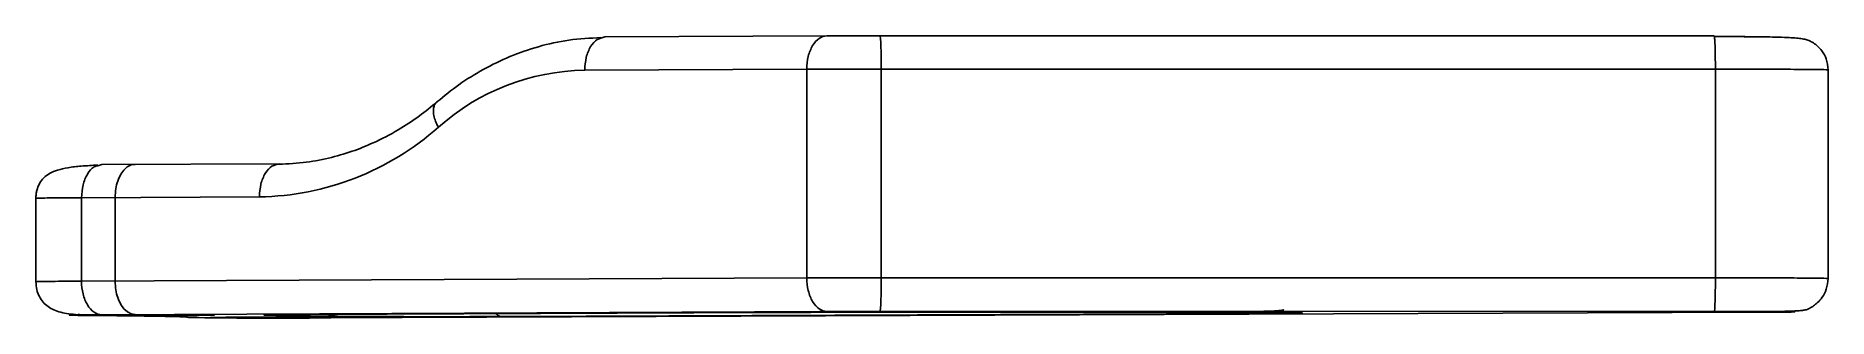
# Model space of a CAD drawing. Header units: metres. Extents: x 0.665 to 0.772, y -0.492 to -0.475.
import ezdxf

# ---------------------------------------------------------------- set-up
doc = ezdxf.new("R2010")
doc.units = ezdxf.units.M

msp = doc.modelspace()

# ---------------------------------------------------------------- linework, layer by layer
at = {"color": 7, "linetype": 'Continuous', "lineweight": 25}
for p, q in [((0.6985839346, -0.4750360395), (0.6988180581, -0.4749605652)), ((0.6988180581, -0.4749605652), (0.7121154775, -0.474899715)), ((0.7153037967, -0.4748934129), (0.7121154775, -0.474899715)), ((0.7153037967, -0.4748934129), (0.765273047, -0.474898369)), ((0.765273047, -0.474898369), (0.7652866576, -0.4749732321)), ((0.710910498, -0.476890367), (0.6976130785, -0.4769512173)), ((0.7109118532, -0.4893901485), (0.710910498, -0.476890367)), ((0.7153755001, -0.4893813257), (0.7153741449, -0.4768815441)), ((0.7153741449, -0.4768815441), (0.7653433951, -0.4768865002)), ((0.7653433951, -0.4768865002), (0.7653447504, -0.4893862818)), ((0.7720992908, -0.4894269411), (0.7720979355, -0.4769271595)), ((0.6684491368, -0.4826742945), (0.668686158, -0.482598332)), ((0.6686773329, -0.4825983187), (0.6793298963, -0.482549624)), ((0.6790956368, -0.4826251422), (0.6793298963, -0.482549624)), ((0.6647315999, -0.4846221896), (0.664732142, -0.4896220958)), ((0.6674682848, -0.4845890435), (0.6781249168, -0.4845402761)), ((0.6674688269, -0.4895889497), (0.6674682848, -0.4845890435)), ((0.6694763087, -0.4895797616), (0.6694757667, -0.4845798554)), ((0.7109118532, -0.4893901485), (0.6674688269, -0.4895889497)), ((0.7653447504, -0.4893862818), (0.7153755001, -0.4893813257)), ((0.6672557902, -0.4915990808), (0.6674278352, -0.491600656)), ((0.6675867062, -0.4916382902), (0.6672618345, -0.4915613329)), ((0.7121172665, -0.4913994265), (0.6686871338, -0.4915981682)), ((0.6738861218, -0.4917676714), (0.6737581451, -0.4917420723)), ((0.6792784134, -0.4915989238), (0.6791095637, -0.4916370078)), ((0.6821653755, -0.4916840576), (0.6791095637, -0.4916370078)), ((0.6811765851, -0.4915854982), (0.7041558974, -0.4914803426)), ((0.7678220056, -0.4914521834), (0.6816055448, -0.4917926854)), ((0.6826689514, -0.491578669), (0.6821653755, -0.4916840576)), ((0.6927172022, -0.4917064765), (0.7374239838, -0.4915299122)), ((0.718184502, -0.4914526136), (0.7041558974, -0.4914803426)), ((0.7153055857, -0.4913931244), (0.7121172665, -0.4913994265)), ((0.7652748359, -0.4913980806), (0.7153055857, -0.4913931244)), ((0.718184502, -0.4914526136), (0.7338579463, -0.4914541682)), ((0.7374239838, -0.4915299122), (0.7371013265, -0.4914091425))]:
    msp.add_line(p, q, dxfattribs=at)
at = {"color": 7, "linetype": 'Continuous', "lineweight": 25, "flags": 128}
for points in [[(0.6675867062, -0.4916382902), (0.6672433482, -0.4916348172), (0.6669843579, -0.4916310903), (0.6668146027, -0.4916271794), (0.6667372732, -0.491623158), (0.6667538228, -0.4916191017), (0.6668639404, -0.4916150868), (0.6670655564, -0.4916111886), (0.6673548816, -0.4916074806), (0.667726478, -0.4916040323), (0.6681733617, -0.4916009086), (0.6686871338, -0.4915981682)], [(0.6738861218, -0.4917676714), (0.673903348, -0.4917562087), (0.6738191749, -0.4917447674), (0.6736338333, -0.4917333789), (0.6733478311, -0.4917220742), (0.6729619522, -0.4917108845), (0.6724772544, -0.4916998404), (0.6718950661, -0.4916889722), (0.6712169831, -0.4916783096), (0.6704448639, -0.4916678819), (0.669580825, -0.4916577176), (0.6686272345, -0.4916478447), (0.6675867062, -0.4916382902)], [(0.678419737, -0.4916153536), (0.6784021355, -0.4916169501), (0.6784168742, -0.4916221399), (0.6785412774, -0.4916272661), (0.6787733898, -0.4916322482), (0.6791095637, -0.4916370078)], [(0.7338579463, -0.4914541682), (0.7346970661, -0.4914545531), (0.7355204344, -0.4914555331), (0.7363161127, -0.4914570938), (0.7370725641, -0.4914592127), (0.7377788202, -0.4914618591), (0.7384246407, -0.4914649946), (0.7390006613, -0.4914685736), (0.7394985301, -0.4914725444), (0.7399110281, -0.4914768493), (0.7402321743, -0.491481426), (0.7404573121, -0.491486208), (0.7405831772, -0.491491126), (0.7406079446, -0.4914961088), (0.7405312552, -0.491501084), (0.7403542208, -0.4915059796), (0.7400794085, -0.4915107245), (0.7397108029, -0.4915152499), (0.7392537487, -0.4915194903), (0.738714873, -0.4915233842), (0.7381019891, -0.491526875), (0.7374239838, -0.4915299122)], [(0.7678220056, -0.4914521834), (0.7683826591, -0.49144962), (0.7688785213, -0.4914466235), (0.7692998105, -0.491443253), (0.7696382163, -0.4914395752), (0.769887063, -0.4914356624), (0.7700414417, -0.4914315919), (0.7700983071, -0.491427444), (0.7700565374, -0.4914233004), (0.7699169567, -0.4914192431), (0.7696823182, -0.4914153519), (0.7693572508, -0.4914117036), (0.7689481667, -0.4914083703), (0.7684631358, -0.4914054176), (0.7679117261, -0.4914029038), (0.767304815, -0.4914008786), (0.7666543747, -0.4913993818), (0.7659732362, -0.4913984429), (0.7652748359, -0.4913980806)]]:
    msp.add_lwpolyline(points, dxfattribs=at)
at = {"color": 7, "linetype": 'Continuous', "lineweight": 25}
for centre, radius, start, end in [((0.6978273305, -0.4904688863), 0.0135193668653458, 90.9080488654, 131.6457104412), ((0.6778472492, -0.4679780967), 0.0165645067814728, 270.960482948, 311.5932763207), ((0.6808046683, -0.5845412599), 0.0929565057904889, 89.7707603396, 91.4701659972), ((0.6889570642, 0.2217294895), 0.7134458747825726, 269.4545613215, 270.3019725044), ((0.6788502304, -0.1509592125), 0.3408446097643337, 269.1655067489, 270.4631717815)]:
    msp.add_arc(centre, radius, start, end, dxfattribs=at)
for points, knots in [([(0.6985795593606814, -0.4749992197665791), (0.6979400386202659, -0.4750307311525205), (0.6966858702031917, -0.4750925283430232), (0.6948600466723492, -0.4754998725486649), (0.6931441561314929, -0.4760933650454173), (0.6915529785000035, -0.4768674086531198), (0.6900874968842953, -0.4777711759309661), (0.6891953040906647, -0.4784954564902938), (0.6887601509087661, -0.4788487130871063)], [0, 0, 0, 0, 0.1849708500799135, 0.3627475757844125, 0.5332244036759402, 0.6962845563724094, 0.8518675082003245, 1, 1, 1, 1]), ([(0.697613078515675, -0.476951217252999), (0.6976310617221522, -0.47668877186214), (0.697667028135107, -0.476163881080422), (0.6979472228271418, -0.4755126946036254), (0.6982731990952589, -0.4751065931990816), (0.6985068494303295, -0.4750535420070173), (0.6985839345523919, -0.4750360395385761)], [0, 0, 0, 0, 0.2863400180666545, 0.572680036133342, 0.8590200542000007, 1, 1, 1, 1]), ([(0.7109104979900354, -0.476890366977998), (0.7109104696057763, -0.4766285721742339), (0.7109418092685491, -0.476367122766878), (0.7110625009732902, -0.4758843220756075), (0.7111518055282267, -0.4756631607531491), (0.7113748714882487, -0.4752946510068006), (0.7115085451264044, -0.4751474475757599), (0.7118000255713842, -0.4749493310426787), (0.7119577176930998, -0.4748984958910344), (0.7121154775303274, -0.4748997149542465)], [0, 0, 0, 0, 0.25, 0.25, 0.5, 0.5, 0.75, 0.75, 1, 1, 1, 1]), ([(0.7652805278487889, -0.4749395163498057), (0.7654559506259165, -0.4749393992166076), (0.7658925723487813, -0.4749391076757966), (0.7665015402247102, -0.4749366355304941), (0.7669449545395595, -0.4749328147203975), (0.7671389767511437, -0.4749295304125687), (0.7670894311171603, -0.474927883644783), (0.767085404814435, -0.4749277498209707)], [0, 0, 0, 0, 0.1786158320783547, 0.4445691352620053, 0.7105224384456208, 0.9764757416292538, 1, 1, 1, 1]), ([(0.7652866575882947, -0.4749732320642973), (0.7652911528949013, -0.4749905949194211), (0.7653047632433044, -0.4750431640828155), (0.7653237858484147, -0.4754486630431399), (0.7653401653523915, -0.4760992805381906), (0.7653423185455354, -0.4766240936753969), (0.765343395142107, -0.476886500244)], [0, 0, 0, 0, 0.1411823371955238, 0.4274548914637056, 0.7137274457318731, 1, 1, 1, 1]), ([(0.7720970743009394, -0.4769272242897972), (0.772074288137288, -0.4767054621999824), (0.7720321876773028, -0.4762957273217783), (0.7717558437472327, -0.4758049226477983), (0.7714493168517758, -0.4754767843231731), (0.771165704880505, -0.475277204026557), (0.7708978460891219, -0.4751467249408349), (0.7706756171055977, -0.475089261688133), (0.7703811636831014, -0.4750395914865104), (0.7699908091803886, -0.4750055179182593), (0.7694663093383121, -0.4749791972292992), (0.7688260425166893, -0.4749619168442054), (0.7680857912683956, -0.4749499894920422), (0.7672738142494665, -0.4749421794353783), (0.766327834002708, -0.4749370982786192), (0.7656428682423257, -0.4749362709277343), (0.7652869164086816, -0.4749358409835215)], [0, 0, 0, 0, 0.0725823878391305, 0.1341055897600253, 0.1846950128428761, 0.2249603670567589, 0.2561189470953941, 0.3014072798627411, 0.3642231660399461, 0.4350774416538673, 0.5199198665964048, 0.6186672176377294, 0.7019352333065129, 0.7931756153669756, 0.8925208773773958, 1, 1, 1, 1]), ([(0.765343395142, -0.476886500243893), (0.7657116392783134, -0.4768866367424653), (0.7664481275509406, -0.4768869097396098), (0.7675175071893962, -0.4768886201200054), (0.7685269289348229, -0.4768912373719147), (0.7694505929464225, -0.4768947902942719), (0.7702657418093292, -0.4768991649350873), (0.7709514132195062, -0.4769042589393978), (0.7714926321799905, -0.4769099429364678), (0.7718679249113203, -0.4769160769392647), (0.7720753808798154, -0.476921880072181), (0.7720785754311391, -0.4769256149372482), (0.7720799012442662, -0.4769271649931504)], [0, 0, 0, 0, 0.1029922365412521, 0.2059844730825415, 0.3089767096238432, 0.41196894616514, 0.5149611827064309, 0.6179534192477252, 0.7209456557890224, 0.8239378923303182, 0.9269301288716123, 1, 1, 1, 1]), ([(0.6887601931613123, -0.4788486786432432), (0.6884121489152685, -0.4791354585697141), (0.6876658924762515, -0.4797503555810638), (0.6863918554818296, -0.4805796404174627), (0.6850407189164649, -0.4812846456908709), (0.6836434156562496, -0.4818409666811189), (0.6822389688308742, -0.482246485091419), (0.6807078404521608, -0.4825310358005065), (0.679641603097039, -0.4825687792833901), (0.6790914605250098, -0.4825882536496285)], [0, 0, 0, 0, 0.1223532930340342, 0.2623428882948343, 0.4200858422871422, 0.5501100273081092, 0.6901372403050952, 0.8401212499489772, 1, 1, 1, 1]), ([(0.6888434058258259, -0.480366293880006), (0.6887835050171556, -0.4802468039585278), (0.6886636611488867, -0.4800077398335682), (0.6885643738643281, -0.4796667527816784), (0.6885309876407514, -0.479358376629974), (0.6885734741203215, -0.4791020996495964), (0.6886541916897463, -0.478930762016728), (0.6887411943051305, -0.4788745526109445), (0.6887674954569503, -0.478857560338831)], [0, 0, 0, 0, 0.183960341566052, 0.3680504392314265, 0.5521524580469518, 0.736345848788002, 0.9202965585770341, 0.9999999999999999, 0.9999999999999999, 0.9999999999999999, 0.9999999999999999]), ([(0.6684445996148275, -0.4826365563609436), (0.668106520100291, -0.4826527541994959), (0.667459800593403, -0.4826837393899938), (0.6666698472131772, -0.4827752366087049), (0.666045959948357, -0.4829115332157324), (0.6655689491459266, -0.4831046443431483), (0.665210577512562, -0.4833639911328197), (0.6649492401456033, -0.483696992309706), (0.6648027434050185, -0.4840596526664463), (0.6647408187455331, -0.4843781716622129), (0.6647349048637957, -0.4845411224014563), (0.6647319627792367, -0.4846221884212172)], [0, 0, 0, 0, 0.1831133368235279, 0.3502814036442133, 0.5004978082574818, 0.6329056232913408, 0.746955527452635, 0.8431886599531, 0.9248050501303878, 0.9625914229027277, 1, 1, 1, 1]), ([(0.66746828484, -0.484589043541), (0.6674866537468128, -0.4843262711200164), (0.6675233322530197, -0.4838015746874919), (0.667805921816589, -0.4831503478202019), (0.6681352378134178, -0.48274534014122), (0.6683711531744932, -0.4826919447879603), (0.6684491368042527, -0.4826742945449218)], [0, 0, 0, 0, 0.2868840351207785, 0.5728418119856581, 0.8587995888403, 1, 1, 1, 1]), ([(0.678124916754665, -0.484540276060002), (0.6781428998780327, -0.4842778302539825), (0.6781788661247679, -0.4837529386419431), (0.6784590620722546, -0.4831017583345343), (0.6787849958391379, -0.4826956854830688), (0.6790185983976238, -0.4826426367945486), (0.6790956368236178, -0.4826251421768049)], [0, 0, 0, 0, 0.2863641956349974, 0.5727283912700939, 0.8590925869051488, 1, 1, 1, 1]), ([(0.664746965073427, -0.48462219406589), (0.6647583619628826, -0.4846199631842037), (0.6647830800435834, -0.4846151247487891), (0.6651205360652344, -0.4846078579038152), (0.6656877286514917, -0.484600727672186), (0.6664651329428861, -0.4845942493947795), (0.6671339008741853, -0.4845907788258752), (0.667468284839835, -0.484589043541423)], [0, 0, 0, 0, 0.1761997208431058, 0.3821497906323334, 0.5880998604215636, 0.7940499302107923, 1, 1, 1, 1]), ([(0.6674688269379492, -0.489588949722092), (0.6671344429723117, -0.4895906850065712), (0.666465675041037, -0.4895941555755293), (0.6656882707496824, -0.4896006338530162), (0.6651210781634668, -0.4896077640847257), (0.6647836221418645, -0.4896150309297758), (0.6647589040611849, -0.4896198693652398), (0.6647475071717404, -0.4896221002469487)], [0, 0, 0, 0, 0.2059500697951513, 0.4119001395903374, 0.6178502093855174, 0.8238002791806988, 1, 1, 1, 1]), ([(0.712117266457001, -0.4913994264724457), (0.7119595066197755, -0.4913982074092508), (0.7118018032105542, -0.4913449350904997), (0.7115102793168719, -0.4911423134872537), (0.711376573534615, -0.4909930439257078), (0.7111534272918537, -0.490621086147937), (0.7110640746298674, -0.4903985442812144), (0.7109432780306687, -0.4899138775287906), (0.7109118816217599, -0.48965194333876), (0.7109118532375459, -0.4893901485349998)], [0, 0, 0, 0, 0.25, 0.25, 0.5, 0.5, 0.75, 0.75, 1, 1, 1, 1]), ([(0.7720812564917792, -0.4894269465501155), (0.7720799306786374, -0.4894253964942125), (0.7720767361272801, -0.4894216616291444), (0.7718692801587057, -0.4894158584962271), (0.7714939874273044, -0.4894097244934308), (0.7709527684667546, -0.4894040404963605), (0.7702670970565159, -0.4893989464920506), (0.7694519481935533, -0.4893945718512354), (0.7685282841819056, -0.4893910189288785), (0.7675188624364402, -0.4893884016769696), (0.7664494827979552, -0.4893866912965746), (0.7657129945253185, -0.4893864182994301), (0.7653447503890002, -0.489386281800858)], [0, 0, 0, 0, 0.0730698711648548, 0.1760621077020895, 0.2790543442393281, 0.3820465807765648, 0.4850388173137976, 0.5880310538510393, 0.6910232903882686, 0.7940155269255069, 0.8970077634627459, 1, 1, 1, 1]), ([(0.7686736305247622, -0.491406987414963), (0.7687091387327754, -0.4914065993159745), (0.768973386983261, -0.4914037111252015), (0.7693695980245272, -0.4913961569320497), (0.7698400029128595, -0.4913840129665213), (0.7702193514720466, -0.4913681546484255), (0.7705083520600934, -0.49134743444768), (0.7707099545104932, -0.4913200630283231), (0.770853462440407, -0.4912818567910062), (0.7709376787294582, -0.4912442271584855), (0.7710258434144681, -0.4911920711868772), (0.7710694852893087, -0.4911656491408509), (0.7711403003961198, -0.4911221286728023), (0.7712754868031452, -0.4910315694059137), (0.7714975092562225, -0.4908517134945946), (0.7717765382674716, -0.490527194504293), (0.772037975431753, -0.4900387591914737), (0.7720768489828583, -0.4896453860659614), (0.7720984295486348, -0.4894270058468011)], [0, 0, 0, 0, 0.0178205368102617, 0.1326185109957561, 0.2371369247558306, 0.3313769373724944, 0.4410030776300879, 0.5322526690106602, 0.6049200758556593, 0.6788135668931322, 0.6909159552562923, 0.7012816267309291, 0.7131746312365214, 0.7280870316725627, 0.7692630526036099, 0.8275603543958386, 0.9042705127608912, 1, 1, 1, 1]), ([(0.6647325048772368, -0.4896220946027049), (0.6647441150291553, -0.4897820872865267), (0.664767345368267, -0.4901022109443973), (0.6649362562141826, -0.4905251291492619), (0.665170975642242, -0.4908668260218104), (0.6654682323326503, -0.4911302674764856), (0.6658201681107162, -0.4913249354181814), (0.6662312848338209, -0.4914610768843712), (0.666705309232232, -0.4915519993160816), (0.6670677117049856, -0.4915829948247641), (0.6672557901585958, -0.4915990807727921)], [0, 0, 0, 0, 0.0996226111278135, 0.1993313314025555, 0.3048918322278145, 0.4201459695251684, 0.5469555644494773, 0.6859082515915463, 0.8369936885817507, 1, 1, 1, 1]), ([(0.6716026158700007, -0.4916431943223394), (0.6715421025498968, -0.4916431832756685), (0.6714211989745943, -0.491643161204792), (0.6712407143996968, -0.4916430613644414), (0.6710613241896078, -0.4916429126093381), (0.6708243513738363, -0.4916426437452365), (0.6705329243973973, -0.4916421793806984), (0.6701951459885712, -0.4916414200936912), (0.6698718657345492, -0.491640467803332), (0.6694653289080928, -0.4916389525292764), (0.6690083742243512, -0.4916366208464669), (0.6685654426212582, -0.4916332362552452), (0.6682440755319913, -0.4916293927486409), (0.6680567985203254, -0.4916252383830781), (0.6680107618477266, -0.4916209327166473), (0.6681077463508662, -0.4916166412400839), (0.6683440250948122, -0.4916125288707543), (0.6687105055750742, -0.4916087536370017), (0.6691931531460202, -0.4916054606629255), (0.6697732353775265, -0.4916027763379989), (0.6703198784383361, -0.4916011329208714), (0.6707814642773047, -0.4916002107881303), (0.6711371191584048, -0.4915997266821042), (0.6714986604947065, -0.491599433754707), (0.6717409239665298, -0.491599417490363), (0.6718621017040004, -0.4915994093551025)], [0, 0, 0, 0, 0.0156523730951721, 0.031272914226558, 0.0468994083221262, 0.0625695972474205, 0.0938212614547662, 0.1251204705653965, 0.1563721347730624, 0.1876713438833226, 0.2501465069654665, 0.3126216700476019, 0.3750968331297314, 0.4375719962118684, 0.5000471592940071, 0.5625223223761436, 0.6249974854582712, 0.6874726485404162, 0.7499478116225516, 0.8124229747046848, 0.8748981377868321, 0.9061498019919836, 0.9374490111047754, 0.9687126282231983, 0.9999999999999999, 0.9999999999999999, 0.9999999999999999, 0.9999999999999999]), ([(0.6718621017040007, -0.4915994093551024), (0.6719226150241168, -0.4915994204017732), (0.6720435185994428, -0.4915994424726494), (0.6722240031743782, -0.4915995423130002), (0.6724033933845035, -0.4915996910681031), (0.6726403662003247, -0.4915999599322045), (0.6729317931768307, -0.4916004242967419), (0.673269571585744, -0.491601183583749), (0.6735928518398581, -0.4916021358741078), (0.6739993886664285, -0.4916036511481636), (0.6744563433503123, -0.491605982830973), (0.6748992749535501, -0.491609367422195), (0.6752206420429289, -0.4916132109287997), (0.6754079190546627, -0.491617365294363), (0.6754539557272815, -0.4916216709607946), (0.675356971224113, -0.4916259624373588), (0.6751206924800905, -0.4916300748066892), (0.6747542119997123, -0.4916338500404425), (0.6742715644286179, -0.4916371430145184), (0.6736914821969429, -0.4916398273394452), (0.6731448391359915, -0.4916414707565726), (0.6726832532969106, -0.4916423928893129), (0.6723275984157376, -0.4916428769953389), (0.6719660570793616, -0.4916431699227354), (0.671723793607497, -0.4916431861870792), (0.671602615870001, -0.4916431943223394)], [0, 0, 0, 0, 0.0156523730954389, 0.0312729142269097, 0.0468994083223953, 0.0625695972474544, 0.0938212614542045, 0.1251204705654243, 0.1563721347729958, 0.1876713438833897, 0.2501465069655167, 0.3126216700476449, 0.3750968331297778, 0.4375719962119076, 0.5000471592940338, 0.56252232237616, 0.6249974854582936, 0.6874726485404113, 0.7499478116225325, 0.8124229747046705, 0.8748981377868013, 0.9061498019915388, 0.9374490111047523, 0.9687126282219648, 0.9999999999999999, 0.9999999999999999, 0.9999999999999999, 0.9999999999999999]), ([(0.692717202216018, -0.491706476482337), (0.6925680833710343, -0.4916996305557019), (0.6924135586031135, -0.4916925364474785), (0.6922918906458988, -0.4915399896642111), (0.692287634191678, -0.4915346529394534)], [0, 0, 0, 0, 0.9650158158471462, 0.9999999999999999, 0.9999999999999999, 0.9999999999999999, 0.9999999999999999]), ([(0.7150005144890001, -0.491444601347946), (0.7149400011688992, -0.4914445903012751), (0.7148190975936008, -0.4914445682303986), (0.7146386130187065, -0.4914444683900484), (0.7144592228086145, -0.4914443196349444), (0.7142222499928386, -0.4914440507708431), (0.7139308230163964, -0.4914435864063053), (0.7135930446075657, -0.4914428271192976), (0.7132697643535438, -0.4914418748289388), (0.7128632275270876, -0.4914403595548829), (0.712406272843351, -0.4914380278720735), (0.7119633412402581, -0.4914346432808517), (0.7116419741509907, -0.4914307997742474), (0.7114546971393253, -0.491426645408685), (0.7114086604667264, -0.4914223397422537), (0.7115056449698663, -0.4914180482656906), (0.7117419237138122, -0.4914139358963606), (0.7121084041940741, -0.4914101606626082), (0.7125910517650207, -0.4914068676885323), (0.7131711339965264, -0.4914041833636054), (0.7137177770573361, -0.4914025399464778), (0.7141793628963043, -0.4914016178137369), (0.7145350177774057, -0.4914011337077106), (0.7148965591137072, -0.4914008407803137), (0.7151388225855306, -0.4914008245159694), (0.7152600003230005, -0.491400816380709)], [0, 0, 0, 0, 0.0156523730943979, 0.0312729142255268, 0.0468994083213617, 0.0625695972474011, 0.093821261454694, 0.1251204705653922, 0.1563721347746224, 0.1876713438833252, 0.2501465069654539, 0.3126216700475916, 0.3750968331297305, 0.4375719962118673, 0.5000471592940009, 0.5625223223761366, 0.6249974854582674, 0.6874726485404071, 0.7499478116225373, 0.8124229747046788, 0.8748981377868107, 0.9061498019919823, 0.937449011104766, 0.9687126282233791, 1, 1, 1, 1]), ([(0.7152600003230011, -0.4914008163807089), (0.7153205136431169, -0.4914008274273798), (0.7154414172184425, -0.4914008494982561), (0.715621901793377, -0.4914009493386064), (0.7158012920035031, -0.4914010980937098), (0.7160382648193123, -0.4914013669578109), (0.7163296917958168, -0.4914018313223483), (0.7166674702047077, -0.4914025906093556), (0.7169907504588319, -0.4914035428997143), (0.7173972872854083, -0.4914050581737698), (0.7178542419693125, -0.4914073898565796), (0.7182971735725505, -0.4914107744478016), (0.7186185406619289, -0.4914146179544062), (0.7188058176736627, -0.4914187723199696), (0.7188518543462816, -0.4914230779864012), (0.7187548698431129, -0.4914273694629654), (0.7185185910990911, -0.4914314818322957), (0.7181521106187121, -0.4914352570660487), (0.7176694630476176, -0.4914385500401252), (0.7170893808159432, -0.4914412343650517), (0.7165427377549973, -0.4914428777821791), (0.71608115191592, -0.4914437999149195), (0.7157254970347423, -0.4914442840209454), (0.7153639556983584, -0.4914445769483418), (0.715121692226494, -0.4914445932126857), (0.7150005144890008, -0.4914446013479459)], [0, 0, 0, 0, 0.0156523730953437, 0.0312729142267866, 0.0468994083223011, 0.0625695972474364, 0.0938212614509624, 0.1251204705654084, 0.1563721347655508, 0.1876713438833552, 0.250146506965486, 0.3126216700476096, 0.3750968331297397, 0.4375719962118668, 0.5000471592939936, 0.5625223223761205, 0.6249974854582495, 0.6874726485403739, 0.7499478116225056, 0.8124229747046348, 0.8748981377867606, 0.9061498019894462, 0.937449011104749, 0.9687126282227098, 0.9999999999999999, 0.9999999999999999, 0.9999999999999999, 0.9999999999999999]), ([(0.7338440768660162, -0.491416696226336), (0.7342058835385153, -0.4914166298104971), (0.7349112260145301, -0.4914165003327516), (0.7359030000870668, -0.4914149533902166), (0.7367817480836436, -0.4914119113980444), (0.7375339783229392, -0.4914067034715556), (0.7381556851345121, -0.4913986702678177), (0.7386487084363595, -0.4913867732008782), (0.7390222063687895, -0.4913706337543685), (0.7392811292097243, -0.4913472038761115), (0.7394493490112374, -0.4913230229892588), (0.7394845590161299, -0.4912922087913741), (0.7394998157649358, -0.4912788567774162)], [0, 0, 0, 0, 0.1325432257673617, 0.2583931534373052, 0.3772562986750276, 0.4890330046051394, 0.5936997318155265, 0.6912582104358388, 0.7817242237590455, 0.865134991393182, 0.9415620200763756, 1, 1, 1, 1]), ([(0.7649697647390001, -0.4914495574772615), (0.764909251418902, -0.4914495464305904), (0.7647883478436077, -0.491449524359714), (0.764607863268716, -0.4914494245193635), (0.7644284730586215, -0.4914492757642598), (0.7641915002428529, -0.4914490069001586), (0.7639000732664081, -0.4914485425356206), (0.7635622948575835, -0.4914477832486132), (0.7632390146035487, -0.4914468309582541), (0.7628324777770946, -0.4914453156841985), (0.7623755230933507, -0.491442984001389), (0.7619325914902583, -0.491439599410167), (0.7616112244009907, -0.491435755903563), (0.7614239473893256, -0.4914316015380004), (0.7613779107167264, -0.4914272958715692), (0.7614748952198663, -0.4914230043950059), (0.7617111739638123, -0.4914188920256762), (0.7620776544440742, -0.4914151167919235), (0.7625603020150203, -0.4914118238178476), (0.7631403842465271, -0.491409139492921), (0.7636870273073276, -0.4914074960757934), (0.7641486131462982, -0.4914065739430524), (0.764504268027386, -0.4914060898370262), (0.7648658093636951, -0.4914057969096288), (0.7651080728355187, -0.491405780645285), (0.7652292505730004, -0.4914057725100245)], [0, 0, 0, 0, 0.0156523730936329, 0.0312729142245044, 0.0468994083205772, 0.0625695972473907, 0.0938212614516513, 0.1251204705653721, 0.15637213477265, 0.1876713438833256, 0.2501465069654614, 0.3126216700475935, 0.3750968331297345, 0.4375719962118703, 0.5000471592940079, 0.5625223223761415, 0.6249974854582839, 0.6874726485404159, 0.7499478116225468, 0.8124229747046919, 0.8748981377868243, 0.9061498019898501, 0.9374490111047453, 0.9687126282203677, 0.9999999999999999, 0.9999999999999999, 0.9999999999999999, 0.9999999999999999]), ([(0.7652292505729998, -0.4914057725100245), (0.7652897638931031, -0.4914057835566956), (0.7654106674684049, -0.4914058056275722), (0.765591152043302, -0.4914059054679226), (0.7657705422533909, -0.4914060542230259), (0.7660075150691485, -0.4914063230871277), (0.766298942045585, -0.4914067874516653), (0.7666367204544003, -0.491407546738673), (0.766960000708441, -0.4914084990290318), (0.7673665375348936, -0.4914100143030875), (0.76782349221865, -0.4914123459858972), (0.7682664238217415, -0.491415730577119), (0.7685877909110094, -0.4914195740837232), (0.7687750679226742, -0.4914237284492857), (0.7688211045952736, -0.4914280341157168), (0.7687241200921334, -0.4914323255922801), (0.768487841348188, -0.4914364379616099), (0.7681213608679256, -0.4914402131953624), (0.7676387132969797, -0.4914435061694386), (0.7670586310654732, -0.4914461904943651), (0.7665119880046635, -0.4914478339114929), (0.7660504021656945, -0.4914487560442337), (0.7656947472845943, -0.4914492401502599), (0.7653332059482937, -0.4914495330776569), (0.7650909424764704, -0.4914495493420014), (0.7649697647389996, -0.4914495574772616)], [0, 0, 0, 0, 0.0156523730950295, 0.0312729142263688, 0.0468994083219759, 0.0625695972474126, 0.0938212614506296, 0.1251204705653594, 0.1563721347689512, 0.1876713438833245, 0.2501465069654624, 0.3126216700475946, 0.3750968331297348, 0.4375719962118703, 0.5000471592940064, 0.5625223223761422, 0.624997485458282, 0.6874726485404142, 0.7499478116225456, 0.8124229747046896, 0.8748981377868223, 0.9061498019922005, 0.9374490111047722, 0.9687126282231778, 1, 1, 1, 1]), ([(0.678753303954, -0.4917900594990023), (0.6786927906338981, -0.4917900484523313), (0.6785718870585986, -0.4917900263814547), (0.6783914024837031, -0.4917899265411044), (0.6782120122736125, -0.4917897777860006), (0.6779750394578422, -0.4917895089218994), (0.677683612481402, -0.4917890445573613), (0.6773458340725769, -0.4917882852703539), (0.6770225538185503, -0.4917873329799949), (0.6766160169920942, -0.4917858177059393), (0.6761590623083509, -0.4917834860231297), (0.6757161307052582, -0.4917801014319078), (0.6753947636159909, -0.4917762579253038), (0.6752074866043255, -0.491772103559741), (0.6751614499317263, -0.4917677978933099), (0.6752584344348663, -0.4917635064167467), (0.6754947131788123, -0.491759394047417), (0.6758611936590739, -0.4917556188136642), (0.6763438412300204, -0.4917523258395885), (0.6769239234615264, -0.4917496415146616), (0.6774705665223283, -0.491747998097534), (0.6779321523612978, -0.4917470759647931), (0.6782878072423885, -0.4917465918587671), (0.6786493485786973, -0.4917462989313698), (0.6788916120505206, -0.4917462826670256), (0.6790127897880004, -0.4917462745317653)], [0, 0, 0, 0, 0.0156523730946279, 0.0312729142258336, 0.0468994083215741, 0.0625695972473976, 0.0938212614535004, 0.1251204705653712, 0.1563721347725161, 0.1876713438833076, 0.2501465069654551, 0.3126216700475872, 0.3750968331297208, 0.4375719962118608, 0.5000471592939977, 0.5625223223761343, 0.6249974854582738, 0.6874726485404093, 0.7499478116225416, 0.8124229747046777, 0.8748981377868282, 0.9061498019899059, 0.9374490111047498, 0.9687126282208932, 1, 1, 1, 1]), ([(0.6790127897879998, -0.4917462745317653), (0.6790733031081037, -0.4917462855784362), (0.6791942066834062, -0.4917463076493128), (0.6793746912583036, -0.4917464074896633), (0.6795540814683926, -0.4917465562447671), (0.6797910542841534, -0.4917468251088681), (0.6800824812605902, -0.4917472894734062), (0.6804202596694089, -0.4917480487604137), (0.6807435399234437, -0.4917490010507725), (0.6811500767498978, -0.4917505163248286), (0.6816070314336496, -0.4917528480076379), (0.6820499630367418, -0.4917562325988598), (0.682371330126009, -0.491760076105464), (0.6825586071376745, -0.4917642304710264), (0.6826046438102734, -0.4917685361374575), (0.6825076593071339, -0.491772827614021), (0.6822713805631877, -0.4917769399833506), (0.6819049000829258, -0.4917807152171034), (0.6814222525119795, -0.4917840081911791), (0.6808421702804737, -0.4917866925161063), (0.6802955272196671, -0.4917883359332335), (0.6798339413806999, -0.4917892580659745), (0.6794782864995987, -0.4917897421720008), (0.6791167451632932, -0.4917900350993977), (0.6788744816914699, -0.4917900513637419), (0.6787533039539996, -0.4917900594990024)], [0, 0, 0, 0, 0.0156523730951537, 0.0312729142265498, 0.0468994083221094, 0.0625695972474233, 0.0938212614518464, 0.1251204705653664, 0.1563721347701446, 0.187671343883325, 0.250146506965456, 0.3126216700475857, 0.3750968331297274, 0.4375719962118623, 0.5000471592939967, 0.562522322376133, 0.6249974854582688, 0.68747264854041, 0.7499478116225291, 0.8124229747046767, 0.8748981377868092, 0.9061498019909675, 0.9374490111047741, 0.9687126282232545, 0.9999999999999999, 0.9999999999999999, 0.9999999999999999, 0.9999999999999999])]:
    msp.add_open_spline(points, degree=3, knots=knots, dxfattribs=at)
for points in [[(0.715374144891977, -0.4768815441149998), (0.7153741165076438, -0.4766197493113334), (0.7153703547425349, -0.4760951377113748), (0.7153547355681378, -0.4754338456043126), (0.7153314064595384, -0.474994407956375), (0.7153129769126493, -0.4748918638716665), (0.7153037967459838, -0.474893412909)], [(0.71091049799, -0.476890366978), (0.7121801285589999, -0.476884557026), (0.713784196752, -0.476881386418), (0.715374144892, -0.476881544115)], [(0.6694758051951191, -0.484579855707635), (0.6694692693028329, -0.4834904786056128), (0.670017333530877, -0.4825841625466424), (0.6706744249280756, -0.48258923231113)], [(0.668687126488761, -0.4915981682039224), (0.6685276784986067, -0.4915969569296986), (0.668207767864498, -0.4914888748545902), (0.6678033573286989, -0.49104243701529), (0.6675332501063068, -0.4903764701461026), (0.6674688451131985, -0.4898507445734915), (0.6674688167288652, -0.4895889497694914)], [(0.670675401009, -0.491589068452), (0.6700237324219981, -0.4915839737787369), (0.6694785993249668, -0.4906691586497146), (0.6694763471997395, -0.4895797618886412)], [(0.7153755001400001, -0.489381325672109), (0.713785552, -0.4893811679751088), (0.712181483806, -0.4893843385831088), (0.710911853237, -0.489390148535109)], [(0.715305585673, -0.491393124427), (0.7153147658393331, -0.4913915753896666), (0.7153331724761588, -0.4912828156631118), (0.7153564054440144, -0.4908355212511004), (0.715371880652909, -0.4901689823583619), (0.7153755285240002, -0.4896431204756667), (0.7153755001400001, -0.489381325672)], [(0.7653447503892293, -0.489386281801), (0.7653447787735629, -0.4896480766046667), (0.7653411309026558, -0.4901739384873595), (0.7653256556937155, -0.4908404773801328), (0.7653024227258696, -0.4912877717923595), (0.7652840160888394, -0.4913965315193333), (0.7652748359221644, -0.491398080557)]]:
    msp.add_open_spline(points, degree=3, dxfattribs=at)

doc.saveas('drawing.dxf')
